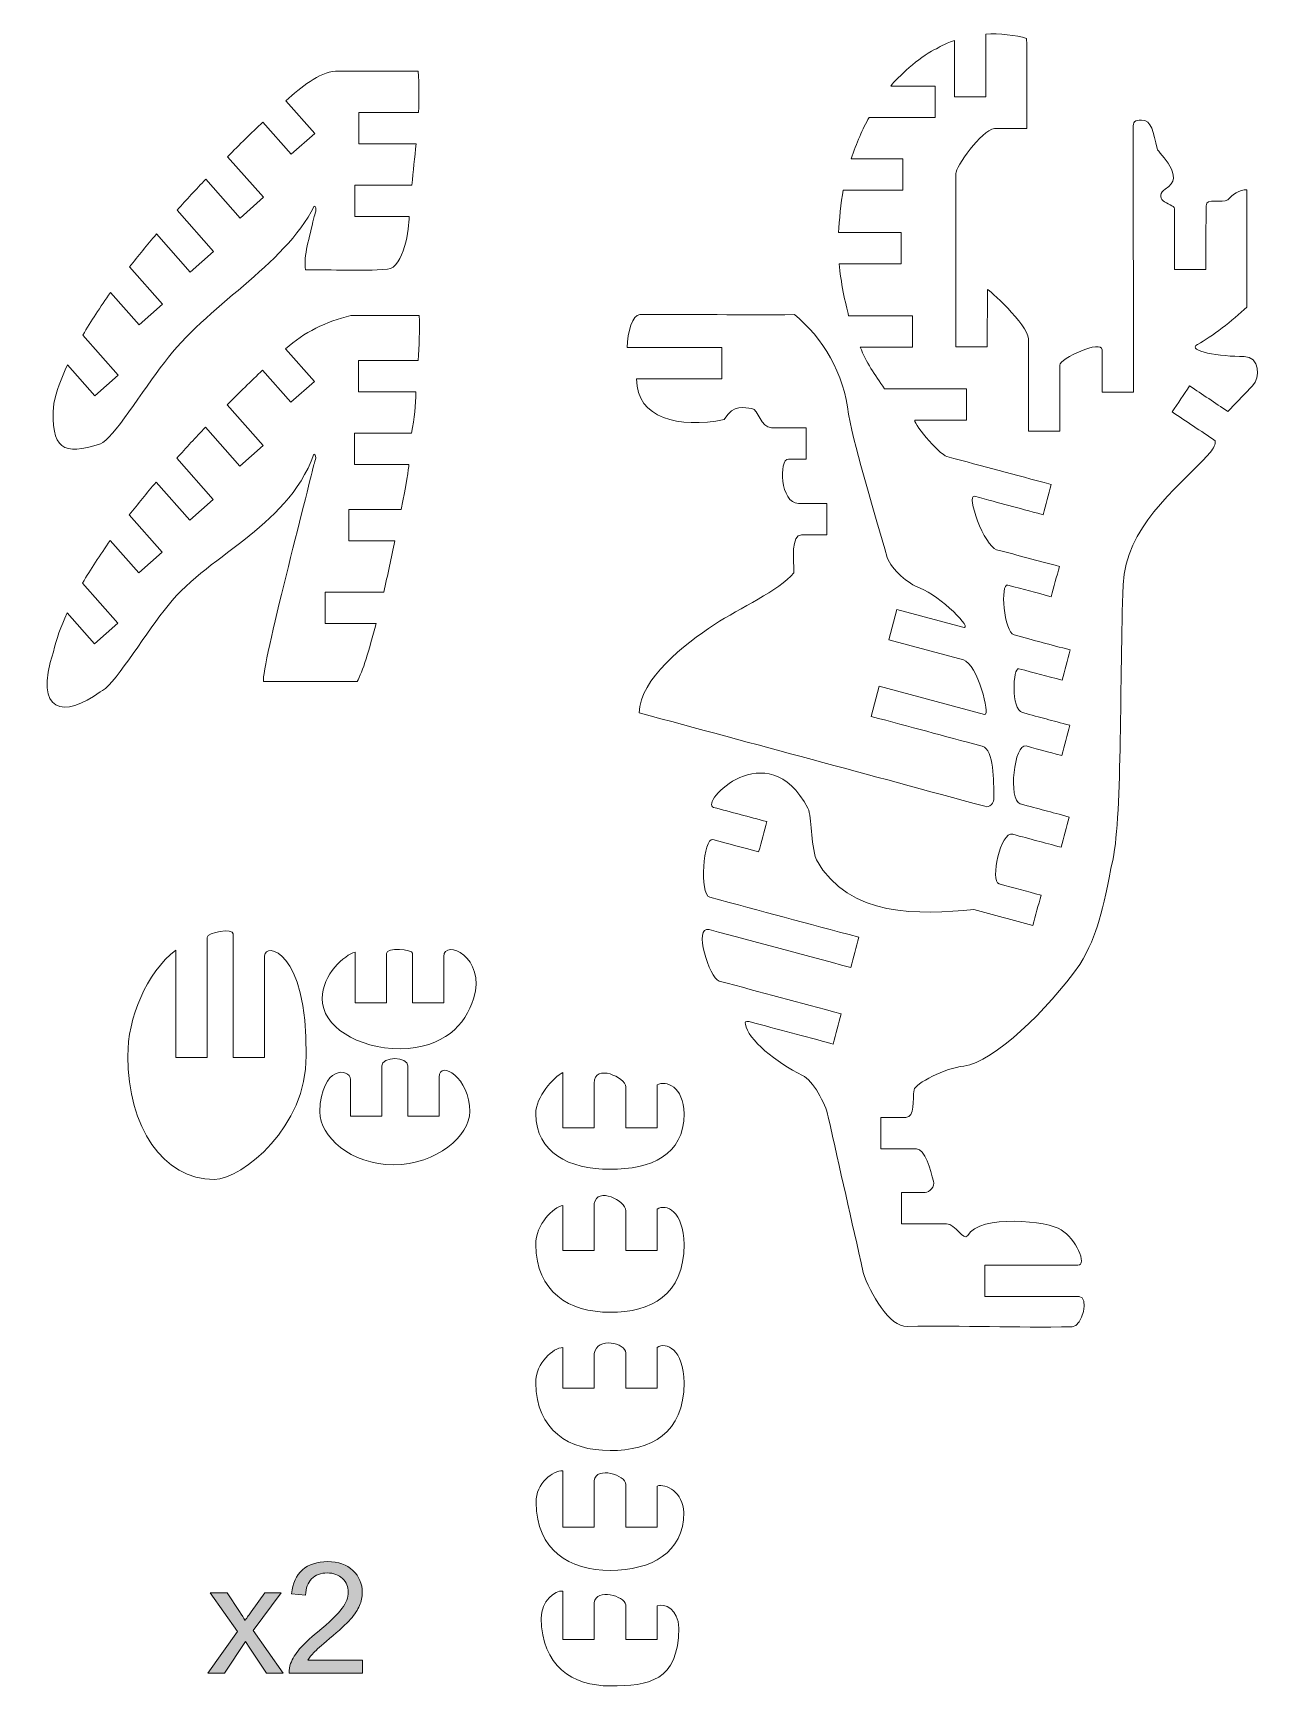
# Model space of a CAD drawing. Header units: inches. Extents: x 69 to 226, y 219 to 430.
import ezdxf

# ---------------------------------------------------------------- set-up
doc = ezdxf.new("R2010")
doc.units = ezdxf.units.IN
doc.header["$MEASUREMENT"] = 0
doc.layers.add('Capa 1', color=7, linetype='Continuous')
doc.layers.add('Capa 2', color=1, linetype='Continuous')

msp = doc.modelspace()

# ---------------------------------------------------------------- hatches: boundary and pattern name
at = {"layer": 'Capa 2'}
h = msp.add_hatch(color=256, dxfattribs=at)
h.dxf.hatch_style = 2
edge = h.paths.add_edge_path()
edge.add_spline(control_points=[(91.56, 220.94), (91.56, 220.94), (95.32, 226.27), (95.32, 226.27), (95.32, 226.27), (91.84, 231.2), (91.84, 231.2), (91.84, 231.2), (94.02, 231.2), (94.02, 231.2), (94.02, 231.2), (95.6, 228.8), (95.6, 228.8), (95.89, 228.34), (96.13, 227.96), (96.31, 227.65), (96.59, 228.07), (96.85, 228.45), (97.09, 228.78), (97.09, 228.78), (98.82, 231.2), (98.82, 231.2), (98.82, 231.2), (100.9, 231.2), (100.9, 231.2), (100.9, 231.2), (97.35, 226.37), (97.35, 226.37), (97.35, 226.37), (101.17, 220.94), (101.17, 220.94), (101.17, 220.94), (99.04, 220.94), (99.04, 220.94), (99.04, 220.94), (96.93, 224.13), (96.93, 224.13), (96.93, 224.13), (96.37, 224.99), (96.37, 224.99), (96.37, 224.99), (93.67, 220.94), (93.67, 220.94), (93.67, 220.94), (91.56, 220.94), (91.56, 220.94), (91.56, 220.94), (91.56, 220.94), (91.56, 220.94)], knot_values=[0, 0, 0, 0, 1, 1, 1, 2, 2, 2, 3, 3, 3, 4, 4, 4, 5, 5, 5, 6, 6, 6, 7, 7, 7, 8, 8, 8, 9, 9, 9, 10, 10, 10, 11, 11, 11, 12, 12, 12, 13, 13, 13, 14, 14, 14, 15, 15, 15, 16, 16, 16, 16], degree=3, periodic=0)
edge = h.paths.add_edge_path()
edge.add_spline(control_points=[(111.29, 222.61), (111.29, 222.61), (111.29, 220.94), (111.29, 220.94), (111.29, 220.94), (101.92, 220.94), (101.92, 220.94), (101.91, 221.36), (101.97, 221.76), (102.12, 222.15), (102.36, 222.79), (102.74, 223.41), (103.27, 224.03), (103.79, 224.65), (104.55, 225.37), (105.54, 226.18), (107.08, 227.44), (108.13, 228.44), (108.67, 229.18), (109.21, 229.92), (109.48, 230.62), (109.48, 231.27), (109.48, 231.96), (109.23, 232.54), (108.74, 233.02), (108.25, 233.49), (107.6, 233.73), (106.81, 233.73), (105.97, 233.73), (105.3, 233.48), (104.8, 232.97), (104.3, 232.47), (104.04, 231.78), (104.03, 230.89), (104.03, 230.89), (102.25, 231.07), (102.25, 231.07), (102.37, 232.41), (102.83, 233.42), (103.63, 234.12), (104.43, 234.82), (105.5, 235.17), (106.85, 235.17), (108.21, 235.17), (109.28, 234.79), (110.08, 234.04), (110.87, 233.28), (111.27, 232.35), (111.27, 231.23), (111.27, 230.67), (111.15, 230.11), (110.92, 229.56), (110.69, 229.01), (110.3, 228.44), (109.76, 227.83), (109.23, 227.22), (108.33, 226.39), (107.08, 225.34), (106.04, 224.46), (105.37, 223.86), (105.07, 223.55), (104.77, 223.24), (104.53, 222.93), (104.33, 222.61), (104.33, 222.61), (111.29, 222.61), (111.29, 222.61)], knot_values=[0, 0, 0, 0, 0.352778, 0.352778, 0.352778, 0.705556, 0.705556, 0.705556, 1.058334, 1.058334, 1.058334, 1.411112, 1.411112, 1.411112, 1.76389, 1.76389, 1.76389, 2.116668, 2.116668, 2.116668, 2.469446, 2.469446, 2.469446, 2.822224, 2.822224, 2.822224, 3.175002, 3.175002, 3.175002, 3.52778, 3.52778, 3.52778, 3.880558, 3.880558, 3.880558, 4.233336, 4.233336, 4.233336, 4.586114, 4.586114, 4.586114, 4.938892, 4.938892, 4.938892, 5.29167, 5.29167, 5.29167, 5.644448, 5.644448, 5.644448, 5.997226, 5.997226, 5.997226, 6.350004, 6.350004, 6.350004, 6.702782, 6.702782, 6.702782, 7.05556, 7.05556, 7.05556, 7.408338, 7.408338, 7.408338, 7.761116, 7.761116, 7.761116, 7.761116], degree=3, periodic=0)
edge.add_line((111.29, 222.61), (111.29, 222.61))

# ---------------------------------------------------------------- linework, layer by layer
at = {"layer": 'Capa 1', "lineweight": 20}
for points, knots in [([(196.1, 429.7), (194.81, 430.11), (192.54, 430.39), (190.89, 430.26), (190.89, 427.79), (190.87, 424.71), (190.87, 422.24), (189.54, 422.24), (188.21, 422.24), (186.87, 422.24), (186.87, 422.24), (186.87, 429.42), (186.87, 429.42), (185.45, 428.98), (185.01, 428.57), (184.32, 428.28), (182.31, 427.27), (179.64, 424.73), (178.74, 423.62), (180.73, 423.62), (182.42, 423.6), (184.41, 423.6), (184.41, 422.27), (184.41, 420.94), (184.41, 419.6), (181.4, 419.6), (179.01, 419.6), (176, 419.6), (175.13, 418.19), (174.4, 416.29), (173.68, 414.34), (176.06, 414.34), (177.92, 414.34), (180.31, 414.34), (180.31, 413.01), (180.31, 411.67), (180.31, 410.34), (177.67, 410.34), (175.32, 410.34), (172.68, 410.34), (172.4, 408.74), (172.15, 406.4), (172.08, 404.93), (174.64, 404.93), (177.52, 404.93), (180.09, 404.93), (180.09, 403.59), (180.09, 402.26), (180.09, 400.93), (177.75, 400.93), (174.51, 400.93), (172.17, 400.93), (172.32, 398.67), (172.99, 395.76), (173.37, 394.28), (174.01, 394.27), (179.84, 394.28), (181.52, 394.28), (181.52, 392.94), (181.52, 391.61), (181.52, 390.28), (179.87, 390.28), (176.49, 390.28), (174.84, 390.28), (175.64, 388.34), (176.66, 386.76), (177.97, 384.96), (177.97, 384.96), (188.4, 384.96), (188.4, 384.96), (188.4, 384.96), (188.4, 380.96), (188.4, 380.96), (188.4, 380.96), (181.88, 380.95), (181.88, 380.95), (181.24, 380.97), (184.92, 376.58), (185.91, 376.31), (190.68, 375.03), (194.46, 374.02), (199.23, 372.74), (198.88, 371.45), (198.54, 370.17), (198.19, 368.88), (194.62, 369.84), (193.01, 370.27), (189.43, 371.23), (188.33, 371.52), (190.68, 364.84), (192.27, 364.41), (195.17, 363.64), (197.38, 363.04), (200.28, 362.27), (199.93, 360.98), (199.59, 359.69), (199.24, 358.4), (197.1, 358.98), (195.85, 359.31), (193.71, 359.89), (192.66, 360.17), (193.22, 353.86), (194.5, 353.52), (197.13, 352.81), (199.03, 352.3), (201.66, 351.6), (201.31, 350.31), (200.97, 349.02), (200.62, 347.74), (198.48, 348.31), (197.24, 348.64), (195.1, 349.21), (194.36, 349.41), (194.04, 344.02), (195.59, 343.6), (197.96, 342.96), (199.24, 342.62), (201.61, 341.99), (201.27, 340.7), (200.92, 339.41), (200.58, 338.12), (198.55, 338.66), (198.05, 338.8), (196.02, 339.34), (194.52, 339.75), (193.69, 332.38), (195.29, 331.95), (197.8, 331.28), (199.04, 330.94), (201.55, 330.27), (201.2, 328.98), (200.86, 327.69), (200.51, 326.41), (198.17, 327.03), (196.66, 327.44), (194.32, 328.07), (192.76, 328.48), (191.39, 322.13), (192.59, 321.72), (194.53, 321.2), (196, 320.81), (197.94, 320.29), (197.59, 319), (197.25, 317.71), (196.9, 316.42), (194.38, 317.1), (191.86, 317.77), (189.34, 318.45), (182.4, 317.81), (173.45, 317.35), (169.25, 324.81), (168.47, 327.01), (168.71, 330.07), (168.18, 331.41), (162.91, 341.17), (154.22, 332.01), (156.13, 331.5), (158.39, 330.89), (160.66, 330.29), (162.92, 329.68), (162.57, 328.39), (162.23, 327.1), (161.88, 325.82), (159.67, 326.41), (158.22, 326.8), (156.02, 327.39), (154.86, 327.7), (154.26, 320.39), (155.64, 320.02), (162.29, 318.23), (168.02, 316.7), (174.67, 314.92), (174.33, 313.63), (173.98, 312.34), (173.64, 311.05), (167.38, 312.73), (161.83, 314.22), (155.58, 315.89), (153.49, 316.45), (155.56, 309.66), (156.84, 309.32), (162.21, 307.88), (167.05, 306.58), (172.42, 305.14), (172.07, 303.86), (171.73, 302.57), (171.38, 301.28), (167.55, 302.3), (164.52, 303.12), (160.69, 304.14), (160.17, 304.28), (160.09, 304.01), (160.2, 303.81), (160.49, 301.85), (164.1, 298.93), (167.49, 297.27), (168.79, 296.61), (170.42, 293.73), (170.76, 292), (172.25, 285.37), (173.74, 278.74), (175.24, 272.11), (176.05, 269.47), (178.63, 265.07), (180.84, 265.21), (188.16, 265.32), (194.58, 265.05), (201.9, 265.16), (203.26, 265.23), (204.09, 269.02), (202.82, 269.02), (198.47, 269.02), (195.1, 269.02), (190.75, 269.02), (190.75, 270.35), (190.75, 271.68), (190.75, 273.02), (194.9, 273.02), (198.5, 273.02), (202.65, 273.02), (203.9, 273.02), (202.33, 276.5), (200.52, 277.53), (198.93, 278.71), (190.11, 279.57), (188.57, 276.81), (188.04, 276.04), (187.01, 278.33), (185.85, 278.33), (183.61, 278.33), (182.39, 278.33), (180.14, 278.33), (180.14, 279.66), (180.14, 281), (180.14, 282.33), (181.72, 282.33), (181.55, 282.33), (183.13, 282.33), (183.68, 282.33), (184.46, 283.09), (184.2, 283.76), (183.82, 285.14), (183.11, 287.9), (182.04, 287.9), (180.19, 287.9), (179.35, 287.9), (177.5, 287.9), (177.5, 289.24), (177.5, 290.57), (177.5, 291.9), (178.79, 291.9), (179.39, 291.9), (180.68, 291.9), (181.86, 291.9), (181.51, 294.2), (181.73, 295.42), (181.85, 296.21), (185.71, 298.27), (188.09, 298.44), (191.93, 299), (198.73, 305.56), (202.89, 311.43), (205.31, 315.51), (205.68, 317.95), (207.13, 324.93), (208.32, 330.65), (207.98, 348.24), (208.41, 359.9), (208.85, 367.39), (214.79, 371.71), (219.55, 376.81), (219.99, 377.41), (220.21, 377.89), (220.18, 378.33), (218.34, 379.56), (216.48, 380.8), (214.68, 382), (215.42, 383.11), (216.16, 384.22), (216.91, 385.33), (218.54, 384.24), (220.15, 383.16), (221.78, 382.07), (221.78, 382.07), (224.95, 385.35), (224.95, 385.35), (226.02, 386.36), (225.84, 389.06), (223.87, 389.1), (220.86, 389.03), (216.42, 389.78), (217.93, 390.63), (219.74, 391.6), (222.38, 393.65), (224.23, 395.4), (224.23, 395.4), (224.23, 410.37), (224.23, 410.37), (223.32, 410.4), (222.26, 409.7), (221.78, 409.07), (221.11, 408.59), (218.96, 409.43), (219.02, 408.34), (219.02, 408.34), (218.99, 403.63), (218.99, 403.63), (218.99, 403.63), (218.99, 400.2), (218.99, 400.2), (218.99, 400.2), (214.99, 400.2), (214.99, 400.2), (214.99, 400.2), (214.99, 400.82), (214.99, 400.82), (214.99, 400.82), (214.98, 400.82), (214.98, 400.82), (214.98, 400.82), (214.98, 407.95), (214.98, 407.95), (214.97, 408.35), (213.97, 408.57), (213.53, 408.96), (213.04, 409.4), (213.14, 410), (213.79, 410.47), (216.58, 412.05), (212.95, 414.98), (212.75, 415.63), (212.29, 417.69), (212.08, 419.27), (210.76, 419.28), (209.86, 419.29), (209.69, 419.03), (209.69, 418.28), (209.69, 418.28), (209.74, 384.54), (209.74, 384.54), (209.74, 384.54), (205.74, 384.54), (205.74, 384.54), (205.74, 384.54), (205.74, 389.93), (205.74, 389.93), (205.74, 391.31), (200.32, 388.79), (200.32, 387.99), (200.32, 387.99), (200.32, 379.53), (200.32, 379.53), (198.99, 379.53), (197.65, 379.53), (196.32, 379.53), (196.32, 383.46), (196.32, 387.4), (196.32, 391.34), (196.26, 393.17), (191.11, 397.8), (191.12, 397.62), (191.12, 397.62), (191.05, 390.33), (191.05, 390.33), (189.72, 390.33), (188.39, 390.33), (187.05, 390.33), (187.05, 397.97), (187.05, 404.8), (187.05, 412.44), (187.05, 413.26), (190.31, 418), (191.98, 418.18), (193.37, 418.18), (194.76, 418.18), (196.14, 418.18), (196.13, 422.22), (196.12, 425.65), (196.1, 429.7), (196.1, 429.7), (196.1, 429.7), (196.1, 429.7)], [0, 0, 0, 0, 1, 1, 1, 2, 2, 2, 3, 3, 3, 4, 4, 4, 5, 5, 5, 6, 6, 6, 7, 7, 7, 8, 8, 8, 9, 9, 9, 10, 10, 10, 11, 11, 11, 12, 12, 12, 13, 13, 13, 14, 14, 14, 15, 15, 15, 16, 16, 16, 17, 17, 17, 18, 18, 18, 19, 19, 19, 20, 20, 20, 21, 21, 21, 22, 22, 22, 23, 23, 23, 24, 24, 24, 25, 25, 25, 26, 26, 26, 27, 27, 27, 28, 28, 28, 29, 29, 29, 30, 30, 30, 31, 31, 31, 32, 32, 32, 33, 33, 33, 34, 34, 34, 35, 35, 35, 36, 36, 36, 37, 37, 37, 38, 38, 38, 39, 39, 39, 40, 40, 40, 41, 41, 41, 42, 42, 42, 43, 43, 43, 44, 44, 44, 45, 45, 45, 46, 46, 46, 47, 47, 47, 48, 48, 48, 49, 49, 49, 50, 50, 50, 51, 51, 51, 52, 52, 52, 53, 53, 53, 54, 54, 54, 55, 55, 55, 56, 56, 56, 57, 57, 57, 58, 58, 58, 59, 59, 59, 60, 60, 60, 61, 61, 61, 62, 62, 62, 63, 63, 63, 64, 64, 64, 65, 65, 65, 66, 66, 66, 67, 67, 67, 68, 68, 68, 69, 69, 69, 70, 70, 70, 71, 71, 71, 72, 72, 72, 73, 73, 73, 74, 74, 74, 75, 75, 75, 76, 76, 76, 77, 77, 77, 78, 78, 78, 79, 79, 79, 80, 80, 80, 81, 81, 81, 82, 82, 82, 83, 83, 83, 84, 84, 84, 85, 85, 85, 86, 86, 86, 87, 87, 87, 88, 88, 88, 89, 89, 89, 90, 90, 90, 91, 91, 91, 92, 92, 92, 93, 93, 93, 94, 94, 94, 95, 95, 95, 96, 96, 96, 97, 97, 97, 98, 98, 98, 99, 99, 99, 100, 100, 100, 101, 101, 101, 102, 102, 102, 103, 103, 103, 104, 104, 104, 105, 105, 105, 106, 106, 106, 107, 107, 107, 108, 108, 108, 109, 109, 109, 110, 110, 110, 111, 111, 111, 112, 112, 112, 113, 113, 113, 114, 114, 114, 115, 115, 115, 116, 116, 116, 117, 117, 117, 118, 118, 118, 119, 119, 119, 120, 120, 120, 121, 121, 121, 122, 122, 122, 123, 123, 123, 124, 124, 124, 125, 125, 125, 126, 126, 126, 127, 127, 127, 127]), ([(118.42, 425.53), (118.42, 425.53), (107.86, 425.53), (107.86, 425.53), (105.7, 425.36), (103.45, 423.46), (101.51, 421.75), (101.51, 421.75), (105.2, 417.57), (105.2, 417.57), (105.2, 417.57), (102.2, 414.92), (102.2, 414.92), (102.2, 414.92), (98.57, 419.02), (98.57, 419.02), (97.1, 417.62), (95.59, 416.14), (94.06, 414.6), (94.06, 414.6), (98.65, 409.41), (98.65, 409.41), (98.65, 409.41), (95.66, 406.76), (95.66, 406.76), (95.66, 406.76), (91.27, 411.72), (91.27, 411.72), (90.04, 410.43), (88.82, 409.11), (87.63, 407.77), (87.63, 407.77), (92.28, 402.51), (92.28, 402.51), (92.28, 402.51), (89.28, 399.86), (89.28, 399.86), (89.28, 399.86), (84.98, 404.73), (84.98, 404.73), (83.79, 403.34), (82.65, 401.93), (81.56, 400.53), (81.56, 400.53), (85.76, 395.77), (85.76, 395.77), (85.76, 395.77), (82.77, 393.12), (82.77, 393.12), (82.77, 393.12), (79.12, 397.25), (79.12, 397.25), (77.81, 395.41), (76.62, 393.59), (75.59, 391.81), (75.59, 391.81), (80.11, 386.7), (80.11, 386.7), (80.11, 386.7), (77.11, 384.05), (77.11, 384.05), (77.11, 384.05), (73.61, 388.01), (73.61, 388.01), (72.82, 386.29), (72.22, 384.63), (71.87, 383.06), (71.46, 377.13), (73.07, 376.39), (77.83, 377.94), (79.38, 378.41), (83.27, 384.86), (86, 388.32), (91.26, 395.47), (101.26, 400.64), (105.14, 408.27), (105.63, 408.12), (105.16, 407.2), (105.07, 406.77), (104.53, 404.18), (103.75, 402.04), (104.02, 400.14), (107.57, 400.2), (110.96, 399.96), (114.5, 400.23), (116.55, 400.39), (117.29, 405.57), (117.25, 406.93), (117.25, 406.93), (117.25, 406.98), (117.25, 406.98), (117.25, 406.98), (110.33, 406.98), (110.33, 406.98), (110.33, 406.98), (110.33, 410.98), (110.33, 410.98), (110.33, 410.98), (117.6, 410.98), (117.6, 410.98), (117.77, 412.74), (117.97, 414.5), (118.14, 416.26), (118.14, 416.26), (110.84, 416.26), (110.84, 416.26), (110.84, 416.26), (110.84, 420.26), (110.84, 420.26), (110.84, 420.26), (118.44, 420.26), (118.44, 420.26), (118.53, 422.02), (118.54, 423.78), (118.42, 425.53), (118.42, 425.53), (118.42, 425.53), (118.42, 425.53)], [0, 0, 0, 0, 1, 1, 1, 2, 2, 2, 3, 3, 3, 4, 4, 4, 5, 5, 5, 6, 6, 6, 7, 7, 7, 8, 8, 8, 9, 9, 9, 10, 10, 10, 11, 11, 11, 12, 12, 12, 13, 13, 13, 14, 14, 14, 15, 15, 15, 16, 16, 16, 17, 17, 17, 18, 18, 18, 19, 19, 19, 20, 20, 20, 21, 21, 21, 22, 22, 22, 23, 23, 23, 24, 24, 24, 25, 25, 25, 26, 26, 26, 27, 27, 27, 28, 28, 28, 29, 29, 29, 30, 30, 30, 31, 31, 31, 32, 32, 32, 33, 33, 33, 34, 34, 34, 35, 35, 35, 36, 36, 36, 37, 37, 37, 38, 38, 38, 39, 39, 39, 39]), ([(118.54, 394.3), (118.54, 394.3), (109.8, 394.3), (109.8, 394.3), (106.63, 393.56), (103.86, 392.17), (101.47, 390.06), (101.47, 390.06), (105.16, 385.89), (105.16, 385.89), (105.16, 385.89), (102.16, 383.24), (102.16, 383.24), (102.16, 383.24), (98.54, 387.34), (98.54, 387.34), (97.06, 385.94), (95.55, 384.46), (94.02, 382.92), (94.02, 382.92), (98.61, 377.73), (98.61, 377.73), (98.61, 377.73), (95.62, 375.08), (95.62, 375.08), (95.62, 375.08), (91.23, 380.04), (91.23, 380.04), (90, 378.75), (88.78, 377.43), (87.59, 376.09), (87.59, 376.09), (92.24, 370.83), (92.24, 370.83), (92.24, 370.83), (89.24, 368.18), (89.24, 368.18), (89.24, 368.18), (84.94, 373.05), (84.94, 373.05), (83.76, 371.65), (82.61, 370.25), (81.52, 368.84), (81.52, 368.84), (85.72, 364.09), (85.72, 364.09), (85.72, 364.09), (82.73, 361.44), (82.73, 361.44), (82.73, 361.44), (79.08, 365.57), (79.08, 365.57), (77.77, 363.73), (76.58, 361.91), (75.55, 360.13), (75.55, 360.13), (80.07, 355.02), (80.07, 355.02), (80.07, 355.02), (77.08, 352.37), (77.08, 352.37), (77.08, 352.37), (73.57, 356.33), (73.57, 356.33), (72.78, 354.6), (72.19, 352.94), (71.83, 351.38), (69.23, 343.47), (73.25, 342.89), (77.8, 346.26), (79.34, 346.73), (83.24, 353.18), (85.96, 356.64), (91.22, 363.78), (101.44, 366.82), (105.1, 376.59), (105.59, 376.43), (105.12, 375.51), (105.03, 375.09), (104.49, 372.49), (98.37, 349.46), (98.64, 347.56), (98.64, 347.56), (110.61, 347.56), (110.61, 347.56), (111.29, 348.78), (112.16, 351.6), (113.03, 354.99), (113.03, 354.99), (106.53, 354.99), (106.53, 354.99), (106.53, 354.99), (106.53, 358.99), (106.53, 358.99), (106.53, 358.99), (114, 358.99), (114, 358.99), (114.51, 361.17), (115, 363.42), (115.44, 365.53), (115.44, 365.53), (109.53, 365.53), (109.53, 365.53), (109.53, 365.53), (109.53, 369.53), (109.53, 369.53), (109.53, 369.53), (116.24, 369.53), (116.24, 369.53), (116.84, 372.62), (117.22, 374.87), (117.21, 375.24), (117.21, 375.24), (117.21, 375.3), (117.21, 375.3), (117.21, 375.3), (110.29, 375.3), (110.29, 375.3), (110.29, 375.3), (110.29, 379.3), (110.29, 379.3), (110.29, 379.3), (117.56, 379.3), (117.56, 379.3), (117.9, 381.2), (118.14, 382.89), (118.1, 384.58), (118.1, 384.58), (110.8, 384.58), (110.8, 384.58), (110.8, 384.58), (110.8, 388.58), (110.8, 388.58), (110.8, 388.58), (118.4, 388.58), (118.4, 388.58), (118.49, 390.34), (118.66, 392.55), (118.54, 394.3), (118.54, 394.3), (118.54, 394.3), (118.54, 394.3)], [0, 0, 0, 0, 1, 1, 1, 2, 2, 2, 3, 3, 3, 4, 4, 4, 5, 5, 5, 6, 6, 6, 7, 7, 7, 8, 8, 8, 9, 9, 9, 10, 10, 10, 11, 11, 11, 12, 12, 12, 13, 13, 13, 14, 14, 14, 15, 15, 15, 16, 16, 16, 17, 17, 17, 18, 18, 18, 19, 19, 19, 20, 20, 20, 21, 21, 21, 22, 22, 22, 23, 23, 23, 24, 24, 24, 25, 25, 25, 26, 26, 26, 27, 27, 27, 28, 28, 28, 29, 29, 29, 30, 30, 30, 31, 31, 31, 32, 32, 32, 33, 33, 33, 34, 34, 34, 35, 35, 35, 36, 36, 36, 37, 37, 37, 38, 38, 38, 39, 39, 39, 40, 40, 40, 41, 41, 41, 42, 42, 42, 43, 43, 43, 44, 44, 44, 45, 45, 45, 46, 46, 46, 47, 47, 47, 47]), ([(190.76, 331.64), (176.06, 335.62), (161.35, 339.6), (146.64, 343.57), (146.76, 347.98), (152.32, 352.24), (156.24, 354.87), (159.53, 356.97), (164.43, 359.15), (166.39, 361.46), (166.31, 363.14), (166.04, 366.31), (167.34, 366.31), (167.34, 366.31), (170.6, 366.31), (170.6, 366.31), (170.6, 366.31), (170.6, 370.31), (170.6, 370.31), (170.6, 370.31), (166.96, 370.31), (166.96, 370.31), (164.63, 370.31), (164.43, 375.98), (165.68, 375.98), (165.68, 375.98), (167.96, 375.98), (167.96, 375.98), (167.96, 375.98), (167.96, 379.98), (167.96, 379.98), (167.96, 379.98), (163.53, 379.98), (163.53, 379.98), (162.15, 379.98), (161.83, 382.31), (161, 382.45), (160.09, 382.5), (158.65, 383.09), (157.48, 381.03), (151.66, 379.88), (146.34, 381.13), (146.28, 386.22), (146.28, 386.22), (157.16, 386.22), (157.16, 386.22), (157.16, 386.22), (157.16, 390.22), (157.16, 390.22), (157.16, 390.22), (145.11, 390.22), (145.11, 390.22), (145.12, 392.21), (145.81, 394.44), (146.71, 394.43), (153.28, 394.53), (159.86, 394.32), (166.44, 394.43), (170.03, 391.57), (172.82, 386.85), (173.37, 381.7), (174.35, 376.5), (176.7, 369.19), (178.28, 363.42), (178.9, 361.81), (180.94, 360.1), (182.49, 359.49), (185.04, 358.59), (189.5, 354.08), (187.95, 354.5), (187.95, 354.5), (179.52, 356.76), (179.52, 356.76), (179.52, 356.76), (178.49, 352.89), (178.49, 352.89), (178.49, 352.89), (188.02, 350.34), (188.02, 350.34), (189.82, 349.86), (191.53, 343.16), (190.72, 343.38), (190.72, 343.38), (177.26, 346.98), (177.26, 346.98), (177.26, 346.98), (176.23, 343.12), (176.23, 343.12), (181.38, 341.74), (185.29, 340.69), (190.44, 339.31), (192, 338.89), (191.85, 334.81), (191.93, 332.73), (192.02, 332.15), (191.34, 331.36), (190.76, 331.64), (190.76, 331.64), (190.76, 331.64), (190.76, 331.64)], [0, 0, 0, 0, 1, 1, 1, 2, 2, 2, 3, 3, 3, 4, 4, 4, 5, 5, 5, 6, 6, 6, 7, 7, 7, 8, 8, 8, 9, 9, 9, 10, 10, 10, 11, 11, 11, 12, 12, 12, 13, 13, 13, 14, 14, 14, 15, 15, 15, 16, 16, 16, 17, 17, 17, 18, 18, 18, 19, 19, 19, 20, 20, 20, 21, 21, 21, 22, 22, 22, 23, 23, 23, 24, 24, 24, 25, 25, 25, 26, 26, 26, 27, 27, 27, 28, 28, 28, 29, 29, 29, 30, 30, 30, 31, 31, 31, 32, 32, 32, 33, 33, 33, 33]), ([(91.46, 314.89), (91.46, 315.53), (94.79, 316.15), (94.8, 315.33), (94.8, 315.33), (94.8, 299.55), (94.8, 299.55), (94.8, 299.55), (98.8, 299.55), (98.8, 299.55), (98.8, 299.55), (98.8, 312.56), (98.8, 312.56), (98.8, 312.56), (98.8, 312.56), (98.8, 312.56), (98.8, 314.24), (104.23, 313.56), (104.12, 299.75), (104.12, 290.69), (96.13, 284.12), (92.34, 283.98), (85.87, 283.98), (81.33, 290.66), (81.33, 299.72), (81.3, 304.6), (83.69, 310.34), (87.46, 313.28), (87.46, 313.28), (87.46, 299.55), (87.46, 299.55), (87.46, 299.55), (91.46, 299.55), (91.46, 299.55), (91.46, 299.55), (91.46, 314.89), (91.46, 314.89), (91.46, 314.89), (91.46, 314.89), (91.46, 314.89), (91.46, 314.89), (91.46, 314.89), (91.46, 314.89)], [0, 0, 0, 0, 1, 1, 1, 2, 2, 2, 3, 3, 3, 4, 4, 4, 5, 5, 5, 6, 6, 6, 7, 7, 7, 8, 8, 8, 9, 9, 9, 10, 10, 10, 11, 11, 11, 12, 12, 12, 13, 13, 13, 14, 14, 14, 14]), ([(117.68, 306.54), (117.68, 306.54), (121.68, 306.54), (121.68, 306.54), (121.68, 306.54), (121.68, 312.46), (121.68, 312.46), (121.68, 314.79), (127.18, 312.37), (125.49, 307.05), (124.46, 303.79), (121.61, 300.68), (116.11, 300.68), (110.61, 300.68), (106.14, 303.56), (106.14, 307.1), (106.16, 310.14), (109.06, 312.74), (110.34, 312.99), (110.34, 312.99), (110.34, 306.54), (110.34, 306.54), (110.34, 306.54), (114.34, 306.54), (114.34, 306.54), (114.34, 306.54), (114.34, 312.86), (114.34, 312.86), (114.34, 313.62), (117.67, 313.37), (117.68, 312.88), (117.68, 312.88), (117.68, 306.54), (117.68, 306.54), (117.68, 306.54), (117.68, 306.54), (117.68, 306.54)], [0, 0, 0, 0, 1, 1, 1, 2, 2, 2, 3, 3, 3, 4, 4, 4, 5, 5, 5, 6, 6, 6, 7, 7, 7, 8, 8, 8, 9, 9, 9, 10, 10, 10, 11, 11, 11, 12, 12, 12, 12]), ([(117.09, 298.49), (117.09, 298.49), (117.09, 292.08), (117.09, 292.08), (117.09, 292.08), (121.09, 292.08), (121.09, 292.08), (121.09, 292.08), (121.09, 297.05), (121.09, 297.05), (121.13, 299.32), (125.05, 296.93), (125, 292.65), (125, 289.58), (120.77, 285.86), (115.27, 285.86), (109.77, 285.86), (105.84, 289.51), (105.84, 292.63), (106, 298.59), (109.7, 298.23), (109.75, 296.76), (109.75, 296.76), (109.75, 292.08), (109.75, 292.08), (109.75, 292.08), (113.75, 292.08), (113.75, 292.08), (113.75, 292.08), (113.75, 298.49), (113.75, 298.49), (113.77, 299.73), (117.1, 299.7), (117.09, 298.49), (117.09, 298.49), (117.09, 298.49), (117.09, 298.49)], [0, 0, 0, 0, 1, 1, 1, 2, 2, 2, 3, 3, 3, 4, 4, 4, 5, 5, 5, 6, 6, 6, 7, 7, 7, 8, 8, 8, 9, 9, 9, 10, 10, 10, 11, 11, 11, 12, 12, 12, 12]), ([(144.92, 295.82), (144.92, 295.82), (144.92, 295.82), (144.92, 295.82), (144.92, 295.82), (144.92, 290.56), (144.92, 290.56), (144.92, 290.56), (148.92, 290.56), (148.92, 290.56), (148.92, 290.56), (148.92, 296.05), (148.92, 296.05), (150.08, 296.68), (152.27, 295.86), (152.37, 292.37), (152.32, 287.06), (148.13, 285.28), (142.9, 285.28), (137.67, 285.28), (133.48, 287.39), (133.43, 292.37), (133.39, 294.49), (135.69, 297.07), (136.88, 297.65), (136.88, 297.65), (136.88, 290.56), (136.88, 290.56), (136.88, 290.56), (140.88, 290.56), (140.88, 290.56), (140.88, 290.56), (140.88, 296.26), (140.88, 296.26), (140.88, 298.86), (144.92, 296.98), (144.92, 295.82), (144.92, 295.82), (144.92, 295.82), (144.92, 295.82)], [0, 0, 0, 0, 1, 1, 1, 2, 2, 2, 3, 3, 3, 4, 4, 4, 5, 5, 5, 6, 6, 6, 7, 7, 7, 8, 8, 8, 9, 9, 9, 10, 10, 10, 11, 11, 11, 12, 12, 12, 13, 13, 13, 13]), ([(148.92, 280.18), (150.08, 280.95), (152.27, 279.95), (152.37, 275.68), (152.32, 269.19), (148.13, 267.02), (142.9, 267.02), (137.67, 267.02), (133.48, 269.59), (133.43, 275.68), (133.39, 278.27), (135.68, 280.46), (136.88, 280.67), (136.88, 280.67), (136.88, 274.92), (136.88, 274.92), (136.88, 274.92), (140.88, 274.92), (140.88, 274.92), (140.88, 274.92), (140.88, 280.91), (140.88, 280.91), (141.24, 283.09), (144.92, 281.28), (144.92, 279.98), (144.92, 279.98), (144.92, 274.92), (144.92, 274.92), (144.92, 274.92), (148.92, 274.92), (148.92, 274.92), (148.92, 274.92), (148.92, 280.18), (148.92, 280.18), (148.92, 280.18), (148.92, 280.18), (148.92, 280.18)], [0, 0, 0, 0, 1, 1, 1, 2, 2, 2, 3, 3, 3, 4, 4, 4, 5, 5, 5, 6, 6, 6, 7, 7, 7, 8, 8, 8, 9, 9, 9, 10, 10, 10, 11, 11, 11, 12, 12, 12, 12]), ([(148.92, 262.52), (150.08, 263.3), (152.27, 262.29), (152.37, 258.02), (152.32, 251.53), (148.13, 249.36), (142.9, 249.36), (137.67, 249.36), (133.48, 251.93), (133.43, 258.02), (133.39, 260.61), (135.68, 262.47), (136.88, 262.52), (136.88, 262.52), (136.88, 257.33), (136.88, 257.33), (136.88, 257.33), (140.88, 257.33), (140.88, 257.33), (140.88, 257.33), (140.88, 261.76), (140.88, 261.76), (141.24, 263.94), (144.92, 263.12), (144.92, 261.82), (144.92, 261.82), (144.92, 257.33), (144.92, 257.33), (144.92, 257.33), (148.92, 257.33), (148.92, 257.33), (148.92, 257.33), (148.92, 262.52), (148.92, 262.52), (148.92, 262.52), (148.92, 262.52), (148.92, 262.52)], [0, 0, 0, 0, 1, 1, 1, 2, 2, 2, 3, 3, 3, 4, 4, 4, 5, 5, 5, 6, 6, 6, 7, 7, 7, 8, 8, 8, 9, 9, 9, 10, 10, 10, 11, 11, 11, 12, 12, 12, 12]), ([(148.92, 244.82), (150.01, 245.22), (152.25, 243.99), (152.34, 241.45), (152.29, 236.29), (148.16, 234.06), (142.93, 234.06), (137.7, 234.06), (133.52, 236.64), (133.46, 242.73), (133.42, 245.25), (135.64, 246.8), (136.88, 246.77), (136.88, 246.77), (136.88, 239.58), (136.88, 239.58), (136.88, 239.58), (140.88, 239.58), (140.88, 239.58), (140.88, 239.58), (140.88, 245.54), (140.88, 245.54), (141.15, 247.38), (144.91, 246.27), (144.92, 245.02), (144.92, 245.02), (144.92, 239.58), (144.92, 239.58), (144.92, 239.58), (148.92, 239.58), (148.92, 239.58), (148.92, 239.58), (148.92, 244.82), (148.92, 244.82), (148.92, 244.82), (148.92, 244.82), (148.92, 244.82)], [0, 0, 0, 0, 1, 1, 1, 2, 2, 2, 3, 3, 3, 4, 4, 4, 5, 5, 5, 6, 6, 6, 7, 7, 7, 8, 8, 8, 9, 9, 9, 10, 10, 10, 11, 11, 11, 12, 12, 12, 12]), ([(148.92, 229.51), (149.91, 229.92), (151.61, 229.07), (151.69, 226.69), (151.64, 219.87), (147.81, 219.3), (142.93, 219.3), (138.06, 219.3), (134.16, 221.87), (134.11, 227.96), (134.11, 230.15), (135.87, 231.49), (136.88, 231.42), (136.88, 231.42), (136.88, 225.21), (136.88, 225.21), (136.88, 225.21), (140.88, 225.21), (140.88, 225.21), (140.88, 225.21), (140.88, 229.97), (140.88, 229.97), (141.12, 231.75), (144.76, 230.83), (144.92, 229.67), (144.92, 229.67), (144.92, 225.21), (144.92, 225.21), (144.92, 225.21), (148.92, 225.21), (148.92, 225.21), (148.92, 225.21), (148.92, 229.51), (148.92, 229.51), (148.92, 229.51), (148.92, 229.51), (148.92, 229.51)], [0, 0, 0, 0, 1, 1, 1, 2, 2, 2, 3, 3, 3, 4, 4, 4, 5, 5, 5, 6, 6, 6, 7, 7, 7, 8, 8, 8, 9, 9, 9, 10, 10, 10, 11, 11, 11, 12, 12, 12, 12])]:
    msp.add_open_spline(points, degree=3, knots=knots, dxfattribs=at)
at = {"layer": 'Capa 2', "lineweight": 0}
for points, knots in [([(111.29, 222.61), (111.29, 222.61), (111.29, 220.94), (111.29, 220.94), (111.29, 220.94), (101.92, 220.94), (101.92, 220.94), (101.91, 221.36), (101.97, 221.76), (102.12, 222.15), (102.36, 222.79), (102.74, 223.41), (103.27, 224.03), (103.79, 224.65), (104.55, 225.37), (105.54, 226.18), (107.08, 227.44), (108.13, 228.44), (108.67, 229.18), (109.21, 229.92), (109.48, 230.62), (109.48, 231.27), (109.48, 231.96), (109.23, 232.54), (108.74, 233.02), (108.25, 233.49), (107.6, 233.73), (106.81, 233.73), (105.97, 233.73), (105.3, 233.48), (104.8, 232.97), (104.3, 232.47), (104.04, 231.78), (104.03, 230.89), (104.03, 230.89), (102.25, 231.07), (102.25, 231.07), (102.37, 232.41), (102.83, 233.42), (103.63, 234.12), (104.43, 234.82), (105.5, 235.17), (106.85, 235.17), (108.21, 235.17), (109.28, 234.79), (110.08, 234.04), (110.87, 233.28), (111.27, 232.35), (111.27, 231.23), (111.27, 230.67), (111.15, 230.11), (110.92, 229.56), (110.69, 229.01), (110.3, 228.44), (109.76, 227.83), (109.23, 227.22), (108.33, 226.39), (107.08, 225.34), (106.04, 224.46), (105.37, 223.86), (105.07, 223.55), (104.77, 223.24), (104.53, 222.93), (104.33, 222.61), (104.33, 222.61), (111.29, 222.61), (111.29, 222.61)], [0, 0, 0, 0, 1, 1, 1, 2, 2, 2, 3, 3, 3, 4, 4, 4, 5, 5, 5, 6, 6, 6, 7, 7, 7, 8, 8, 8, 9, 9, 9, 10, 10, 10, 11, 11, 11, 12, 12, 12, 13, 13, 13, 14, 14, 14, 15, 15, 15, 16, 16, 16, 17, 17, 17, 18, 18, 18, 19, 19, 19, 20, 20, 20, 21, 21, 21, 22, 22, 22, 22]), ([(91.56, 220.94), (91.56, 220.94), (95.32, 226.27), (95.32, 226.27), (95.32, 226.27), (91.84, 231.2), (91.84, 231.2), (91.84, 231.2), (94.02, 231.2), (94.02, 231.2), (94.02, 231.2), (95.6, 228.8), (95.6, 228.8), (95.89, 228.34), (96.13, 227.96), (96.31, 227.65), (96.59, 228.07), (96.85, 228.45), (97.09, 228.78), (97.09, 228.78), (98.82, 231.2), (98.82, 231.2), (98.82, 231.2), (100.9, 231.2), (100.9, 231.2), (100.9, 231.2), (97.35, 226.37), (97.35, 226.37), (97.35, 226.37), (101.17, 220.94), (101.17, 220.94), (101.17, 220.94), (99.04, 220.94), (99.04, 220.94), (99.04, 220.94), (96.93, 224.13), (96.93, 224.13), (96.93, 224.13), (96.37, 224.99), (96.37, 224.99), (96.37, 224.99), (93.67, 220.94), (93.67, 220.94), (93.67, 220.94), (91.56, 220.94), (91.56, 220.94), (91.56, 220.94), (91.56, 220.94), (91.56, 220.94)], [0, 0, 0, 0, 1, 1, 1, 2, 2, 2, 3, 3, 3, 4, 4, 4, 5, 5, 5, 6, 6, 6, 7, 7, 7, 8, 8, 8, 9, 9, 9, 10, 10, 10, 11, 11, 11, 12, 12, 12, 13, 13, 13, 14, 14, 14, 15, 15, 15, 16, 16, 16, 16])]:
    msp.add_open_spline(points, degree=3, knots=knots, dxfattribs=at)

doc.saveas('drawing.dxf')
